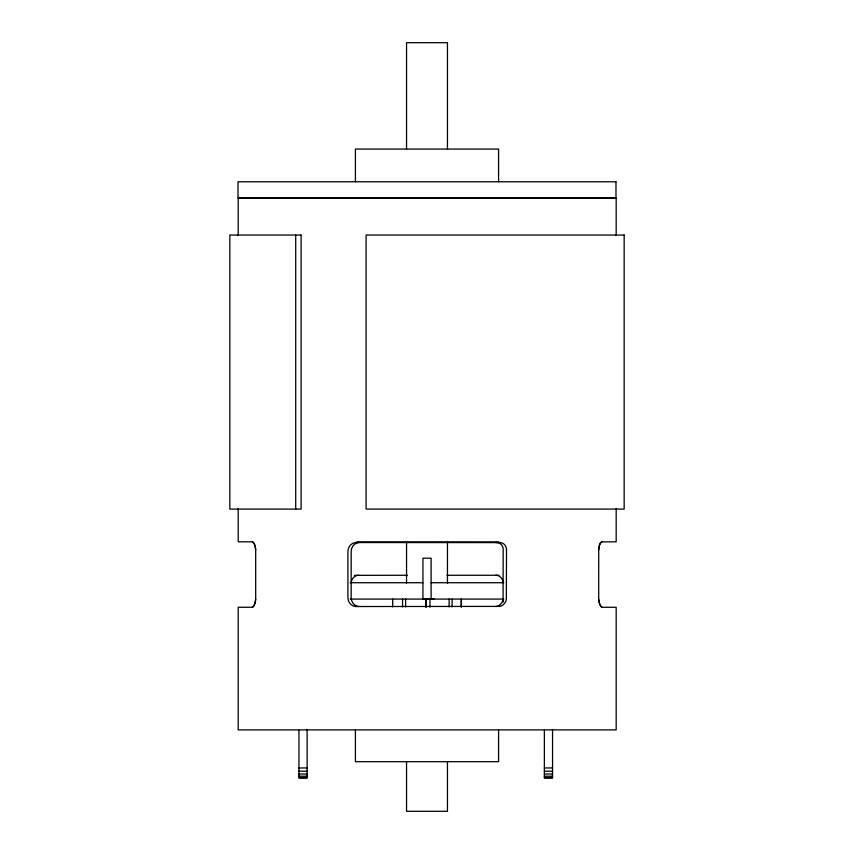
<?xml version="1.0" encoding="UTF-8"?>
<svg xmlns="http://www.w3.org/2000/svg" width="854" height="854" viewBox="0 0 854 854"><rect width="100%" height="100%" fill="white"/><g stroke="black" fill="none" stroke-linecap="round" stroke-linejoin="round"><path stroke-width="1.28" d="M254.332 543.752A9.095 3.608 90 0 1 255.688 549.997L255.688 599.081A11.059 4.387 -90 0 1 252.442 607.258L238.213 607.269L238.213 729.892L616.172 729.892L616.172 607.269L601.953 607.269A10.921 4.334 90 0 1 598.697 599.081L598.729 548.941A8.326 3.309 -90 0 1 601.526 541.906L616.172 541.82L616.172 508.514M495.715 606.532L496.665 606.393A8.882 8.145 -90 0 0 503.091 599.391L503.166 548.524A7.355 6.747 -90 0 0 497.733 542.61L495.715 542.546M354.453 575.34L407.443 575.265M358.669 575.265L357.698 575.34A8.241 7.558 -90 0 0 351.229 582.385M434.152 599.081L429.968 599.134L429.968 607.141M253.99 543.144A9.095 3.608 90 0 0 252.442 541.82L238.213 541.82L238.213 508.514M356.758 541.884L498.885 541.884M446.941 575.265L498.96 575.265M350.247 582.727L422.933 582.727M431.11 582.727L503.807 582.727M350.247 599.081L503.796 599.081M423.403 599.081L430.16 599.134M298.943 767.959L307.13 767.959M544.372 767.959L552.549 767.959M298.943 771.205L307.13 771.205M544.372 771.205L552.549 771.205M298.943 774.012L307.13 774.012M544.372 774.012L552.549 774.012M298.943 776.201L307.13 776.201M544.372 776.201L552.549 776.201M298.943 777.578L307.13 777.578M544.372 777.578L552.549 777.578M495.715 575.265L496.686 575.329A8.113 7.451 -90 0 1 503.166 582.385M616.172 235.437L616.172 198.139L238.213 198.139L238.213 235.437M552.549 729.444L552.549 778.047L544.372 778.047L544.372 730.394M503.219 599.369L503.219 602.027M498.587 181.774L498.587 149.055L355.413 149.055L355.413 181.774M498.587 730.277L498.587 761.693L355.413 761.693L355.413 730.277M452.097 599.081L452.097 606.959M449.119 599.081L449.119 606.959M447.453 149.45L447.453 42.7L406.547 42.7L406.547 149.45M447.453 541.756L447.453 583.122M447.453 761.928L447.453 811.3L406.547 811.3L406.547 761.928M431.11 599.081L431.11 558.185L422.933 558.185L422.933 599.081M426.071 599.134L426.071 607.141M425.879 599.134L425.879 607.141M406.547 541.756L406.547 583.122M405.607 599.081L405.607 606.959M402.565 599.081L402.565 606.959M392.755 599.081L392.648 606.959M307.13 729.444L307.13 778.047L298.943 778.047L298.943 730.394M295.708 235.042L295.708 509.091M601.953 607.258A10.205 4.056 -90 0 1 598.697 599.081M598.697 549.997A10.216 4.056 -90 0 1 601.953 541.82M358.669 542.546A9.159 8.412 -90 0 0 351.165 550.723L351.165 598.355A9.138 8.38 -90 0 0 358.669 606.532M255.688 599.081A9.96 3.96 -90 0 1 252.442 607.258M252.442 541.82A11.369 4.516 -90 0 1 255.688 549.997M506.518 549.624L506.337 599.391A8.882 8.145 90 0 1 499.91 606.393L355.424 606.532A9.138 8.38 -90 0 1 347.92 598.355L347.92 550.723A9.159 8.412 -90 0 1 355.424 542.546L500.988 542.61A7.355 6.747 -90 0 1 506.411 548.524L506.518 549.624M615.98 181.774L238.02 181.774L238.02 198.075L615.98 198.075L615.98 181.774M301.11 235.042L229.843 235.042L229.843 509.091L301.11 509.091L301.11 235.042M624.157 235.042L366.078 235.042L366.078 509.091L624.157 509.091L624.157 235.042M461.341 606.959L461.341 599.081L461.235 606.959"/></g></svg>
